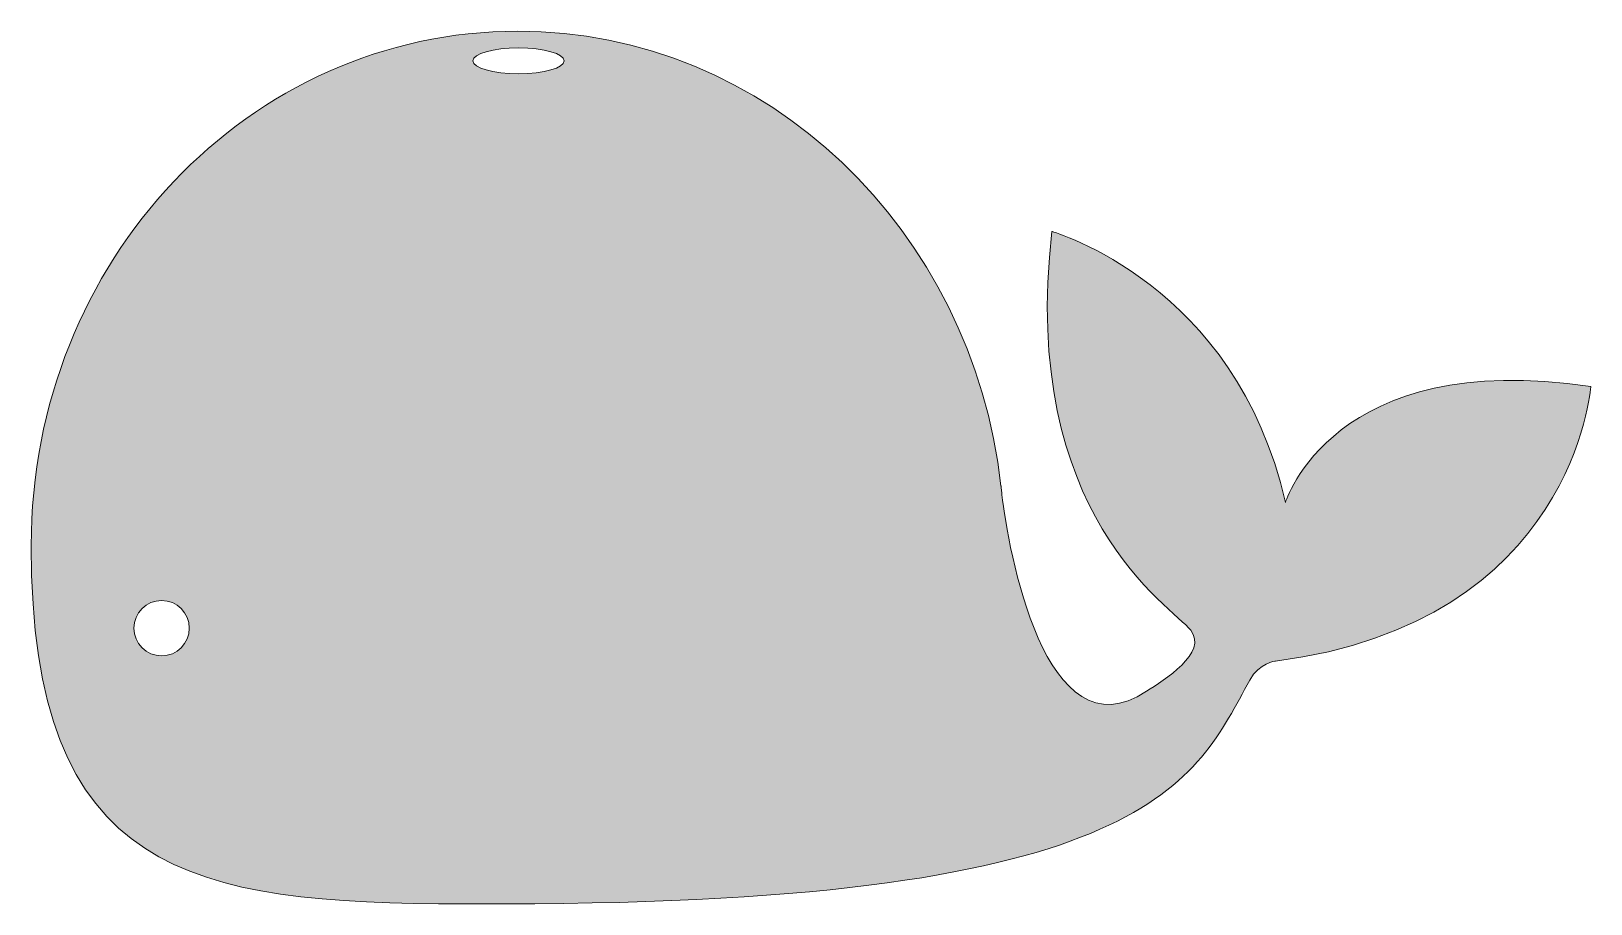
# Model space of a CAD drawing. Header units: inches. Extents: x 8.3 to 91.7, y 51.7 to 98.3.
import ezdxf

# ---------------------------------------------------------------- set-up
doc = ezdxf.new("R2010")
doc.units = ezdxf.units.IN
doc.header["$MEASUREMENT"] = 0
doc.layers.add('Layer 1', color=7, linetype='Continuous')

msp = doc.modelspace()

# ---------------------------------------------------------------- hatches: boundary and pattern name
at = {"layer": 'Layer 1', "true_color": 0xffffff}
h = msp.add_hatch(color=7, dxfattribs=at)
h.dxf.hatch_style = 2
edge = h.paths.add_edge_path()
edge.add_spline(control_points=[(75.365, 73.122), (72.746, 84.822), (62.879, 87.617), (62.879, 87.617), (61.133, 72.424), (69.34, 67.534), (70.301, 66.311), (71.262, 65.088), (68.842, 63.636), (67.945, 63.04), (62.488, 59.417), (60.526, 70.752), (60.212, 73.534), (60.209, 73.562), (60.205, 73.596), (60.202, 73.627), (60.176, 73.865), (60.162, 74.007), (60.162, 74.007), (60.162, 74.007), (60.158, 74.017), (60.158, 74.017), (58.633, 87.688), (47.653, 98.322), (34.325, 98.322), (19.956, 98.322), (8.306, 86.045), (8.306, 70.834), (8.306, 53.218), (16.772, 51.678), (31.446, 51.678), (31.447, 51.678), (33.627, 51.678), (33.629, 51.678), (68.294, 51.678), (70.532, 58.307), (73.456, 63.638), (73.968, 64.57), (74.842, 64.654), (74.842, 64.654), (90.81, 66.695), (91.695, 79.322), (91.695, 79.322), (77.897, 81.417), (75.365, 73.122), (75.365, 73.122)], knot_values=[0, 0, 0, 0, 1, 1, 1, 2, 2, 2, 3, 3, 3, 4, 4, 4, 5, 5, 5, 6, 6, 6, 7, 7, 7, 8, 8, 8, 9, 9, 9, 10, 10, 10, 11, 11, 11, 12, 12, 12, 13, 13, 13, 14, 14, 14, 15, 15, 15, 15], degree=3, periodic=1)
edge = h.paths.add_edge_path()
edge.add_spline(control_points=[(15.28, 64.932), (14.462, 64.932), (13.799, 65.594), (13.799, 66.412), (13.799, 67.23), (14.462, 67.893), (15.28, 67.893), (16.098, 67.893), (16.761, 67.23), (16.761, 66.412), (16.761, 65.594), (16.098, 64.932), (15.28, 64.932)], knot_values=[0, 0, 0, 0, 1, 1, 1, 2, 2, 2, 3, 3, 3, 4, 4, 4, 4], degree=3, periodic=1)
edge = h.paths.add_edge_path()
edge.add_spline(control_points=[(34.362, 96.051), (33.014, 96.051), (31.922, 96.359), (31.922, 96.74), (31.922, 97.121), (33.015, 97.429), (34.362, 97.429), (35.71, 97.429), (36.801, 97.121), (36.801, 96.74), (36.801, 96.359), (35.71, 96.051), (34.362, 96.051)], knot_values=[0, 0, 0, 0, 1, 1, 1, 2, 2, 2, 3, 3, 3, 4, 4, 4, 4], degree=3, periodic=1)

# ---------------------------------------------------------------- linework, layer by layer
at = {"layer": 'Layer 1', "lineweight": 0}
for points, knots in [([(75.365, 73.122), (72.746, 84.822), (62.879, 87.617), (62.879, 87.617), (61.133, 72.424), (69.34, 67.534), (70.301, 66.311), (71.262, 65.088), (68.842, 63.636), (67.945, 63.04), (62.488, 59.417), (60.526, 70.752), (60.212, 73.534), (60.209, 73.562), (60.205, 73.596), (60.202, 73.627), (60.176, 73.865), (60.162, 74.007), (60.162, 74.007), (60.162, 74.007), (60.158, 74.017), (60.158, 74.017), (58.633, 87.688), (47.653, 98.322), (34.325, 98.322), (19.956, 98.322), (8.306, 86.045), (8.306, 70.834), (8.306, 53.218), (16.772, 51.678), (31.446, 51.678), (31.447, 51.678), (33.627, 51.678), (33.629, 51.678), (68.294, 51.678), (70.532, 58.307), (73.456, 63.638), (73.968, 64.57), (74.842, 64.654), (74.842, 64.654), (90.81, 66.695), (91.695, 79.322), (91.695, 79.322), (77.897, 81.417), (75.365, 73.122), (75.365, 73.122)], [0, 0, 0, 0, 1, 1, 1, 2, 2, 2, 3, 3, 3, 4, 4, 4, 5, 5, 5, 6, 6, 6, 7, 7, 7, 8, 8, 8, 9, 9, 9, 10, 10, 10, 11, 11, 11, 12, 12, 12, 13, 13, 13, 14, 14, 14, 15, 15, 15, 15]), ([(34.362, 96.051), (33.014, 96.051), (31.922, 96.359), (31.922, 96.74), (31.922, 97.121), (33.015, 97.429), (34.362, 97.429), (35.71, 97.429), (36.801, 97.121), (36.801, 96.74), (36.801, 96.359), (35.71, 96.051), (34.362, 96.051)], [0, 0, 0, 0, 1, 1, 1, 2, 2, 2, 3, 3, 3, 4, 4, 4, 4]), ([(15.28, 64.932), (14.462, 64.932), (13.799, 65.594), (13.799, 66.412), (13.799, 67.23), (14.462, 67.893), (15.28, 67.893), (16.098, 67.893), (16.761, 67.23), (16.761, 66.412), (16.761, 65.594), (16.098, 64.932), (15.28, 64.932)], [0, 0, 0, 0, 1, 1, 1, 2, 2, 2, 3, 3, 3, 4, 4, 4, 4])]:
    msp.add_open_spline(points, degree=3, knots=knots, dxfattribs=at)

doc.saveas('drawing.dxf')
